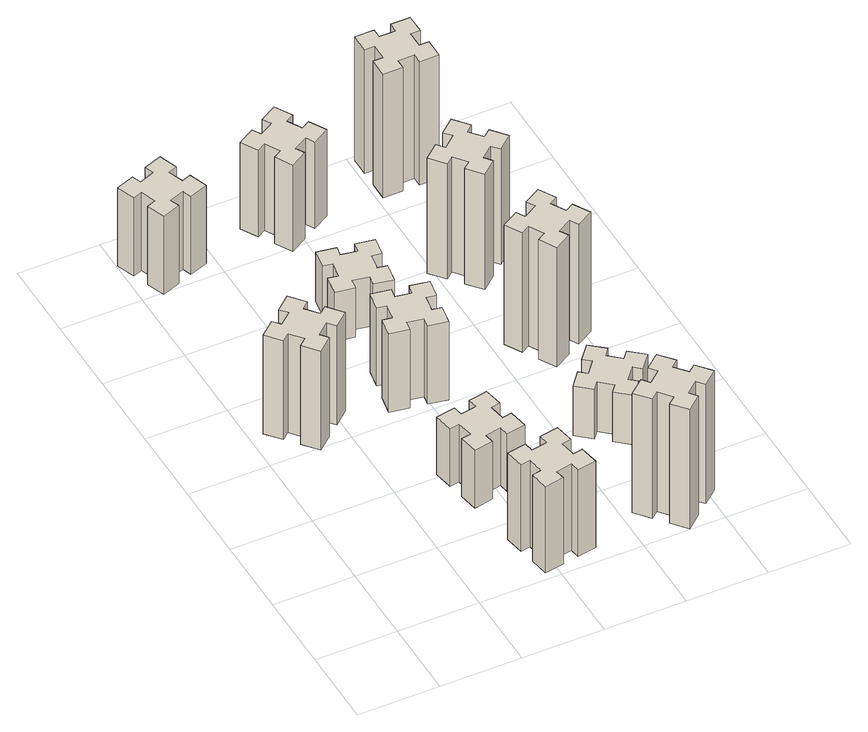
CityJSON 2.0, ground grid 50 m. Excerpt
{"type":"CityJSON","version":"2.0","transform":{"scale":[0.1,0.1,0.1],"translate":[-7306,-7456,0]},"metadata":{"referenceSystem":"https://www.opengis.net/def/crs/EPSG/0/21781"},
"CityObjects":{
"building1":{"type":"Building","attributes":{"class":"1000","function":"1000","usage":"1000","yearOfConstruction":2016,"roofType":"1000","measuredHeight":72,"storeysAboveGround":30,"storeysBelowGround":0},"geometry":[{"type":"Solid","lod":"1","boundaries":[[[[0,1,2,3,4,5,6,7,8,9,10,11,12,13,14,15,16,17,18,19]],[[17,16,20,21]],[[16,15,22,20]],[[15,14,23,22]],[[14,13,24,23]],[[13,12,25,24]],[[12,11,26,25]],[[11,10,27,26]],[[10,9,28,27]],[[9,8,29,28]],[[8,7,30,29]],[[7,6,31,30]],[[6,5,32,31]],[[5,4,33,32]],[[4,3,34,33]],[[3,2,35,34]],[[2,1,36,35]],[[1,0,37,36]],[[0,19,38,37]],[[19,18,39,38]],[[18,17,21,39]],[[24,25,26,27,28,29,30,31,32,33,34,35,36,37,38,39,21,20,22,23]]]]}]},
"building2":{"type":"Building","attributes":{"class":"1000","function":"1000","usage":"1000","yearOfConstruction":2016,"roofType":"1000","measuredHeight":63,"storeysAboveGround":30,"storeysBelowGround":0},"geometry":[{"type":"Solid","lod":"1","boundaries":[[[[40,41,42,43,44,45,46,47,48,49,50,51,52,53,54,55,56,57,58,59]],[[57,56,60,61]],[[56,55,62,60]],[[55,54,63,62]],[[54,53,64,63]],[[53,52,65,64]],[[52,51,66,65]],[[51,50,67,66]],[[50,49,68,67]],[[49,48,69,68]],[[48,47,70,69]],[[47,46,71,70]],[[46,45,72,71]],[[45,44,73,72]],[[44,43,74,73]],[[43,42,75,74]],[[42,41,76,75]],[[41,40,77,76]],[[40,59,78,77]],[[59,58,79,78]],[[58,57,61,79]],[[64,65,66,67,68,69,70,71,72,73,74,75,76,77,78,79,61,60,62,63]]]]}]},
"building3":{"type":"Building","attributes":{"class":"1000","function":"1000","usage":"1000","yearOfConstruction":2016,"roofType":"1000","measuredHeight":57,"storeysAboveGround":30,"storeysBelowGround":0},"geometry":[{"type":"Solid","lod":"1","boundaries":[[[[80,81,82,83,84,85,86,87,88,89,90,91,92,93,94,95,96,97,98,99]],[[97,96,100,101]],[[96,95,102,100]],[[95,94,103,102]],[[94,93,104,103]],[[93,92,105,104]],[[92,91,106,105]],[[91,90,107,106]],[[90,89,108,107]],[[89,88,109,108]],[[88,87,110,109]],[[87,86,111,110]],[[86,85,112,111]],[[85,84,113,112]],[[84,83,114,113]],[[83,82,115,114]],[[82,81,116,115]],[[81,80,117,116]],[[80,99,118,117]],[[99,98,119,118]],[[98,97,101,119]],[[104,105,106,107,108,109,110,111,112,113,114,115,116,117,118,119,101,100,102,103]]]]}]},
"building4":{"type":"Building","attributes":{"class":"1000","function":"1000","usage":"1000","yearOfConstruction":2016,"roofType":"1000","measuredHeight":42,"storeysAboveGround":30,"storeysBelowGround":0},"geometry":[{"type":"Solid","lod":"1","boundaries":[[[[120,121,122,123,124,125,126,127,128,129,130,131,132,133,134,135,136,137,138,139]],[[137,136,140,141]],[[136,135,142,140]],[[135,134,143,142]],[[134,133,144,143]],[[133,132,145,144]],[[132,131,146,145]],[[131,130,147,146]],[[130,129,148,147]],[[129,128,149,148]],[[128,127,150,149]],[[127,126,151,150]],[[126,125,152,151]],[[125,124,153,152]],[[124,123,154,153]],[[123,122,155,154]],[[122,121,156,155]],[[121,120,157,156]],[[120,139,158,157]],[[139,138,159,158]],[[138,137,141,159]],[[144,145,146,147,148,149,150,151,152,153,154,155,156,157,158,159,141,140,142,143]]]]}]},
"building5":{"type":"Building","attributes":{"class":"1000","function":"1000","usage":"1000","yearOfConstruction":2016,"roofType":"1000","measuredHeight":57,"storeysAboveGround":30,"storeysBelowGround":0},"geometry":[{"type":"Solid","lod":"1","boundaries":[[[[160,161,162,163,164,165,166,167,168,169,170,171,172,173,174,175,176,177,178,179]],[[177,176,180,181]],[[176,175,182,180]],[[175,174,183,182]],[[174,173,184,183]],[[173,172,185,184]],[[172,171,186,185]],[[171,170,187,186]],[[170,169,188,187]],[[169,168,189,188]],[[168,167,190,189]],[[167,166,191,190]],[[166,165,192,191]],[[165,164,193,192]],[[164,163,194,193]],[[163,162,195,194]],[[162,161,196,195]],[[161,160,197,196]],[[160,179,198,197]],[[179,178,199,198]],[[178,177,181,199]],[[184,185,186,187,188,189,190,191,192,193,194,195,196,197,198,199,181,180,182,183]]]]}]},
"building6":{"type":"Building","attributes":{"class":"1000","function":"1000","usage":"1000","yearOfConstruction":2016,"roofType":"1000","measuredHeight":36,"storeysAboveGround":30,"storeysBelowGround":0},"geometry":[{"type":"Solid","lod":"1","boundaries":[[[[200,201,202,203,204,205,206,207,208,209,210,211,212,213,214,215,216,217,218,219]],[[217,216,220,221]],[[216,215,222,220]],[[215,214,223,222]],[[214,213,224,223]],[[213,212,225,224]],[[212,211,226,225]],[[211,210,227,226]],[[210,209,228,227]],[[209,208,229,228]],[[208,207,230,229]],[[207,206,231,230]],[[206,205,232,231]],[[205,204,233,232]],[[204,203,234,233]],[[203,202,235,234]],[[202,201,236,235]],[[201,200,237,236]],[[200,219,238,237]],[[219,218,239,238]],[[218,217,221,239]],[[224,225,226,227,228,229,230,231,232,233,234,235,236,237,238,239,221,220,222,223]]]]}]},
"building7":{"type":"Building","attributes":{"class":"1000","function":"1000","usage":"1000","yearOfConstruction":2016,"roofType":"1000","measuredHeight":87,"storeysAboveGround":30,"storeysBelowGround":0},"geometry":[{"type":"Solid","lod":"1","boundaries":[[[[240,241,242,243,244,245,246,247,248,249,250,251,252,253,254,255,256,257,258,259]],[[257,256,260,261]],[[256,255,262,260]],[[255,254,263,262]],[[254,253,264,263]],[[253,252,265,264]],[[252,251,266,265]],[[251,250,267,266]],[[250,249,268,267]],[[249,248,269,268]],[[248,247,270,269]],[[247,246,271,270]],[[246,245,272,271]],[[245,244,273,272]],[[244,243,274,273]],[[243,242,275,274]],[[242,241,276,275]],[[241,240,277,276]],[[240,259,278,277]],[[259,258,279,278]],[[258,257,261,279]],[[264,265,266,267,268,269,270,271,272,273,274,275,276,277,278,279,261,260,262,263]]]]}]},
"building8":{"type":"Building","attributes":{"class":"1000","function":"1000","usage":"1000","yearOfConstruction":2016,"roofType":"1000","measuredHeight":63,"storeysAboveGround":30,"storeysBelowGround":0},"geometry":[{"type":"Solid","lod":"1","boundaries":[[[[280,281,282,283,284,285,286,287,288,289,290,291,292,293,294,295,296,297,298,299]],[[297,296,300,301]],[[296,295,302,300]],[[295,294,303,302]],[[294,293,304,303]],[[293,292,305,304]],[[292,291,306,305]],[[291,290,307,306]],[[290,289,308,307]],[[289,288,309,308]],[[288,287,310,309]],[[287,286,311,310]],[[286,285,312,311]],[[285,284,313,312]],[[284,283,314,313]],[[283,282,315,314]],[[282,281,316,315]],[[281,280,317,316]],[[280,299,318,317]],[[299,298,319,318]],[[298,297,301,319]],[[304,305,306,307,308,309,310,311,312,313,314,315,316,317,318,319,301,300,302,303]]]]}]},
"building9":{"type":"Building","attributes":{"class":"1000","function":"1000","usage":"1000","yearOfConstruction":2016,"roofType":"1000","measuredHeight":36,"storeysAboveGround":30,"storeysBelowGround":0},"geometry":[{"type":"Solid","lod":"1","boundaries":[[[[320,321,322,323,324,325,326,327,328,329,330,331,332,333,334,335,336,337,338,339]],[[337,336,340,341]],[[336,335,342,340]],[[335,334,343,342]],[[334,333,344,343]],[[333,332,345,344]],[[332,331,346,345]],[[331,330,347,346]],[[330,329,348,347]],[[329,328,349,348]],[[328,327,350,349]],[[327,326,351,350]],[[326,325,352,351]],[[325,324,353,352]],[[324,323,354,353]],[[323,322,355,354]],[[322,321,356,355]],[[321,320,357,356]],[[320,339,358,357]],[[339,338,359,358]],[[338,337,341,359]],[[344,345,346,347,348,349,350,351,352,353,354,355,356,357,358,359,341,340,342,343]]]]}]},
"building10":{"type":"Building","attributes":{"class":"1000","function":"1000","usage":"1000","yearOfConstruction":2016,"roofType":"1000","measuredHeight":87,"storeysAboveGround":30,"storeysBelowGround":0},"geometry":[{"type":"Solid","lod":"1","boundaries":[[[[360,361,362,363,364,365,366,367,368,369,370,371,372,373,374,375,376,377,378,379]],[[377,376,380,381]],[[376,375,382,380]],[[375,374,383,382]],[[374,373,384,383]],[[373,372,385,384]],[[372,371,386,385]],[[371,370,387,386]],[[370,369,388,387]],[[369,368,389,388]],[[368,367,390,389]],[[367,366,391,390]],[[366,365,392,391]],[[365,364,393,392]],[[364,363,394,393]],[[363,362,395,394]],[[362,361,396,395]],[[361,360,397,396]],[[360,379,398,397]],[[379,378,399,398]],[[378,377,381,399]],[[384,385,386,387,388,389,390,391,392,393,394,395,396,397,398,399,381,380,382,383]]]]}]},
"building11":{"type":"Building","attributes":{"class":"1000","function":"1000","usage":"1000","yearOfConstruction":2016,"roofType":"1000","measuredHeight":84,"storeysAboveGround":30,"storeysBelowGround":0},"geometry":[{"type":"Solid","lod":"1","boundaries":[[[[400,401,402,403,404,405,406,407,408,409,410,411,412,413,414,415,416,417,418,419]],[[417,416,420,421]],[[416,415,422,420]],[[415,414,423,422]],[[414,413,424,423]],[[413,412,425,424]],[[412,411,426,425]],[[411,410,427,426]],[[410,409,428,427]],[[409,408,429,428]],[[408,407,430,429]],[[407,406,431,430]],[[406,405,432,431]],[[405,404,433,432]],[[404,403,434,433]],[[403,402,435,434]],[[402,401,436,435]],[[401,400,437,436]],[[400,419,438,437]],[[419,418,439,438]],[[418,417,421,439]],[[424,425,426,427,428,429,430,431,432,433,434,435,436,437,438,439,421,420,422,423]]]]}]},
"building12":{"type":"Building","attributes":{"class":"1000","function":"1000","usage":"1000","yearOfConstruction":2016,"roofType":"1000","measuredHeight":90,"storeysAboveGround":30,"storeysBelowGround":0},"geometry":[{"type":"Solid","lod":"1","boundaries":[[[[440,441,442,443,444,445,446,447,448,449,450,451,452,453,454,455,456,457,458,459]],[[457,456,460,461]],[[456,455,462,460]],[[455,454,463,462]],[[454,453,464,463]],[[453,452,465,464]],[[452,451,466,465]],[[451,450,467,466]],[[450,449,468,467]],[[449,448,469,468]],[[448,447,470,469]],[[447,446,471,470]],[[446,445,472,471]],[[445,444,473,472]],[[444,443,474,473]],[[443,442,475,474]],[[442,441,476,475]],[[441,440,477,476]],[[440,459,478,477]],[[459,458,479,478]],[[458,457,461,479]],[[464,465,466,467,468,469,470,471,472,473,474,475,476,477,478,479,461,460,462,463]]]]}]}
},
"vertices":[
[442,1758,0],[377,1834,0],[423,1873,0],[346,1965,0],[254,1888,0],[293,1842,0],[216,1777,0],[178,1823,0],[86,1746,0],[163,1654,0],[209,1693,0],[273,1616,0],[227,1578,0],[304,1486,0],[396,1563,0],[358,1609,0],[434,1673,0],[473,1627,0],[565,1704,0],[488,1796,0],[434,1673,720],[473,1627,720],[358,1609,720],[396,1563,720],[304,1486,720],[227,1578,720],[273,1616,720],[209,1693,720],[163,1654,720],[86,1746,720],[178,1823,720],[216,1777,720],[293,1842,720],[254,1888,720],[346,1965,720],[423,1873,720],[377,1834,720],[442,1758,720],[488,1796,720],[565,1704,720],
[1035,128,0],[1134,146,0],[1144,87,0],[1262,107,0],[1241,226,0],[1182,215,0],[1165,314,0],[1224,324,0],[1203,442,0],[1085,421,0],[1095,362,0],[997,345,0],[987,404,0],[868,383,0],[889,265,0],[948,275,0],[966,177,0],[907,167,0],[927,48,0],[1046,69,0],[966,177,630],[907,167,630],[948,275,630],[889,265,630],[868,383,630],[987,404,630],[997,345,630],[1095,362,630],[1085,421,630],[1203,442,630],[1224,324,630],[1165,314,630],[1182,215,630],[1241,226,630],[1262,107,630],[1144,87,630],[1134,146,630],[1035,128,630],[1046,69,630],[927,48,630],
[235,3326,0],[141,3292,0],[120,3348,0],[7,3307,0],[49,3194,0],[105,3215,0],[139,3121,0],[83,3100,0],[124,2987,0],[237,3029,0],[216,3085,0],[310,3119,0],[330,3063,0],[443,3104,0],[402,3217,0],[346,3196,0],[312,3290,0],[368,3310,0],[327,3423,0],[214,3382,0],[312,3290,570],[368,3310,570],[346,3196,570],[402,3217,570],[443,3104,570],[330,3063,570],[310,3119,570],[216,3085,570],[237,3029,570],[124,2987,570],[83,3100,570],[139,3121,570],[105,3215,570],[49,3194,570],[7,3307,570],[120,3348,570],[141,3292,570],[235,3326,570],[214,3382,570],[327,3423,570],
[995,1002,0],[897,985,0],[887,1044,0],[768,1023,0],[789,905,0],[848,915,0],[866,817,0],[807,807,0],[827,688,0],[946,709,0],[935,768,0],[1034,786,0],[1044,727,0],[1162,747,0],[1141,866,0],[1082,855,0],[1065,954,0],[1124,964,0],[1103,1082,0],[985,1061,0],[1065,954,420],[1124,964,420],[1082,855,420],[1141,866,420],[1162,747,420],[1044,727,420],[1034,786,420],[935,768,420],[946,709,420],[827,688,420],[807,807,420],[866,817,420],[848,915,420],[789,905,420],[768,1023,420],[887,1044,420],[897,985,420],[995,1002,420],[985,1061,420],[1103,1082,420],
[897,1626,0],[995,1608,0],[985,1549,0],[1103,1528,0],[1124,1647,0],[1065,1657,0],[1082,1755,0],[1141,1745,0],[1162,1863,0],[1044,1884,0],[1034,1825,0],[935,1842,0],[946,1901,0],[827,1922,0],[807,1804,0],[866,1794,0],[848,1695,0],[789,1706,0],[768,1587,0],[887,1567,0],[848,1695,570],[789,1706,570],[866,1794,570],[807,1804,570],[827,1922,570],[946,1901,570],[935,1842,570],[1034,1825,570],[1044,1884,570],[1162,1863,570],[1141,1745,570],[1082,1755,570],[1065,1657,570],[1124,1647,570],[1103,1528,570],[985,1549,570],[995,1608,570],[897,1626,570],[887,1567,570],[768,1587,570],
[866,2434,0],[848,2335,0],[789,2346,0],[768,2227,0],[887,2207,0],[897,2266,0],[995,2248,0],[985,2189,0],[1103,2168,0],[1124,2287,0],[1065,2297,0],[1082,2395,0],[1141,2385,0],[1162,2503,0],[1044,2524,0],[1034,2465,0],[935,2482,0],[946,2541,0],[827,2562,0],[807,2444,0],[935,2482,360],[946,2541,360],[1034,2465,360],[1044,2524,360],[1162,2503,360],[1141,2385,360],[1082,2395,360],[1065,2297,360],[1124,2287,360],[1103,2168,360],[985,2189,360],[995,2248,360],[897,2266,360],[887,2207,360],[768,2227,360],[789,2346,360],[848,2335,360],[866,2434,360],[807,2444,360],[827,2562,360],
[1838,129,0],[1914,193,0],[1953,147,0],[2045,224,0],[1968,316,0],[1922,278,0],[1857,354,0],[1903,393,0],[1826,485,0],[1734,408,0],[1773,362,0],[1696,297,0],[1658,343,0],[1566,266,0],[1643,174,0],[1689,213,0],[1753,136,0],[1707,98,0],[1784,6,0],[1876,83,0],[1753,136,870],[1707,98,870],[1689,213,870],[1643,174,870],[1566,266,870],[1658,343,870],[1696,297,870],[1773,362,870],[1734,408,870],[1826,485,870],[1903,393,870],[1857,354,870],[1922,278,870],[1968,316,870],[2045,224,870],[1953,147,870],[1914,193,870],[1838,129,870],[1876,83,870],[1784,6,870],
[1086,3217,0],[1036,3304,0],[1088,3334,0],[1028,3438,0],[924,3378,0],[954,3326,0],[867,3276,0],[837,3328,0],[733,3268,0],[793,3164,0],[845,3194,0],[895,3107,0],[843,3077,0],[903,2973,0],[1007,3033,0],[977,3085,0],[1064,3135,0],[1094,3083,0],[1198,3143,0],[1138,3247,0],[1064,3135,630],[1094,3083,630],[977,3085,630],[1007,3033,630],[903,2973,630],[843,3077,630],[895,3107,630],[845,3194,630],[793,3164,630],[733,3268,630],[837,3328,630],[867,3276,630],[954,3326,630],[924,3378,630],[1028,3438,630],[1088,3334,630],[1036,3304,630],[1086,3217,630],[1138,3247,630],[1198,3143,630],
[1857,876,0],[1922,953,0],[1968,914,0],[2045,1006,0],[1953,1083,0],[1914,1037,0],[1838,1102,0],[1876,1148,0],[1784,1225,0],[1707,1133,0],[1753,1094,0],[1689,1018,0],[1643,1056,0],[1566,964,0],[1658,887,0],[1696,933,0],[1773,869,0],[1734,823,0],[1826,746,0],[1903,838,0],[1773,869,360],[1734,823,360],[1696,933,360],[1658,887,360],[1566,964,360],[1643,1056,360],[1689,1018,360],[1753,1094,360],[1707,1133,360],[1784,1225,360],[1876,1148,360],[1838,1102,360],[1914,1037,360],[1953,1083,360],[2045,1006,360],[1968,914,360],[1922,953,360],[1857,876,360],[1903,838,360],[1826,746,360],
[1926,1737,0],[1876,1824,0],[1928,1854,0],[1868,1958,0],[1764,1898,0],[1794,1846,0],[1707,1796,0],[1677,1848,0],[1573,1788,0],[1633,1684,0],[1685,1714,0],[1735,1627,0],[1683,1597,0],[1743,1493,0],[1847,1553,0],[1817,1605,0],[1904,1655,0],[1934,1603,0],[2038,1663,0],[1978,1767,0],[1904,1655,870],[1934,1603,870],[1817,1605,870],[1847,1553,870],[1743,1493,870],[1683,1597,870],[1735,1627,870],[1685,1714,870],[1633,1684,870],[1573,1788,870],[1677,1848,870],[1707,1796,870],[1794,1846,870],[1764,1898,870],[1868,1958,870],[1928,1854,870],[1876,1824,870],[1926,1737,870],[1978,1767,870],[2038,1663,870],
[1822,2498,0],[1757,2574,0],[1803,2613,0],[1726,2705,0],[1634,2628,0],[1673,2582,0],[1596,2517,0],[1558,2563,0],[1466,2486,0],[1543,2394,0],[1589,2433,0],[1653,2356,0],[1607,2318,0],[1684,2226,0],[1776,2303,0],[1738,2349,0],[1814,2413,0],[1853,2367,0],[1945,2444,0],[1868,2536,0],[1814,2413,840],[1853,2367,840],[1738,2349,840],[1776,2303,840],[1684,2226,840],[1607,2318,840],[1653,2356,840],[1589,2433,840],[1543,2394,840],[1466,2486,840],[1558,2563,840],[1596,2517,840],[1673,2582,840],[1634,2628,840],[1726,2705,840],[1803,2613,840],[1757,2574,840],[1822,2498,840],[1868,2536,840],[1945,2444,840],
[1655,3195,0],[1755,3195,0],[1755,3135,0],[1875,3135,0],[1875,3255,0],[1815,3255,0],[1815,3355,0],[1875,3355,0],[1875,3475,0],[1755,3475,0],[1755,3415,0],[1655,3415,0],[1655,3475,0],[1535,3475,0],[1535,3355,0],[1595,3355,0],[1595,3255,0],[1535,3255,0],[1535,3135,0],[1655,3135,0],[1595,3255,900],[1535,3255,900],[1595,3355,900],[1535,3355,900],[1535,3475,900],[1655,3475,900],[1655,3415,900],[1755,3415,900],[1755,3475,900],[1875,3475,900],[1875,3355,900],[1815,3355,900],[1815,3255,900],[1875,3255,900],[1875,3135,900],[1755,3135,900],[1755,3195,900],[1655,3195,900],[1655,3135,900],[1535,3135,900]
]}
